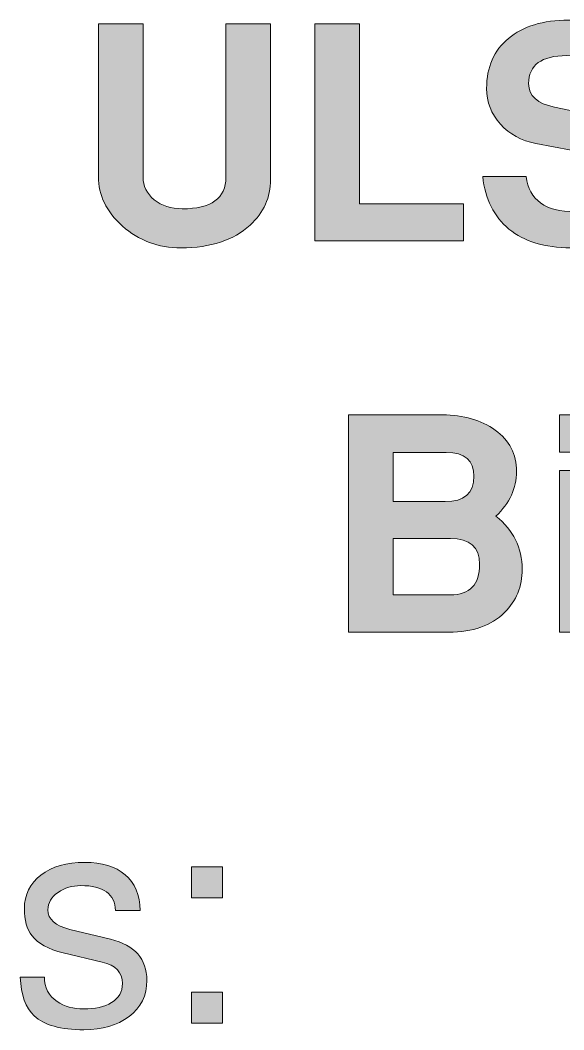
# Model space of a CAD drawing. Header units: inches. Extents: x 1.04 to 10.11, y -6.95 to -1.5.
# Drawn here: x 6.187 to 6.491, y -6.133 to -5.568 of the extents above; entities that cross this region are included whole.
import ezdxf

# ---------------------------------------------------------------- set-up
doc = ezdxf.new("R2010")
doc.units = ezdxf.units.IN
doc.header["$MEASUREMENT"] = 0
doc.layers.add('Layer 1', color=7, linetype='Continuous')

# ---------------------------------------------------------------- blocks, each defined once
blk = doc.blocks.new('block 247')
at = {"layer": 'Layer 1', "true_color": 0xed1f24}
h = blk.add_hatch(color=240, dxfattribs=at)
h.dxf.hatch_style = 2
edge = h.paths.add_edge_path()
edge.add_spline(control_points=[(6.46788, -5.87515), (6.46788, -5.88482), (6.46461, -5.89288), (6.45805, -5.89932), (6.4506, -5.90665), (6.44021, -5.91032), (6.42688, -5.91032), (6.42688, -5.91032), (6.37071, -5.91032), (6.37071, -5.91032), (6.37071, -5.91032), (6.37071, -5.78882), (6.37071, -5.78882), (6.37071, -5.78882), (6.42338, -5.78882), (6.42338, -5.78882), (6.43505, -5.78882), (6.44485, -5.79165), (6.4528, -5.79732), (6.46074, -5.80299), (6.46471, -5.81071), (6.46471, -5.82049), (6.46471, -5.82982), (6.46088, -5.83816), (6.45321, -5.84549), (6.46299, -5.85326), (6.46788, -5.86315), (6.46788, -5.87515)], knot_values=[0, 0, 0, 0, 1, 1, 1, 2, 2, 2, 3, 3, 3, 4, 4, 4, 5, 5, 5, 6, 6, 6, 7, 7, 7, 8, 8, 8, 9, 9, 9, 9], degree=3, periodic=1)
edge = h.paths.add_edge_path()
edge.add_spline(control_points=[(6.44088, -5.82315), (6.44088, -5.81426), (6.43572, -5.80982), (6.42538, -5.80982), (6.42538, -5.80982), (6.39572, -5.80982), (6.39572, -5.80982), (6.39572, -5.80982), (6.39572, -5.83732), (6.39572, -5.83732), (6.39572, -5.83732), (6.42472, -5.83732), (6.42472, -5.83732), (6.43549, -5.83732), (6.44088, -5.8326), (6.44088, -5.82315)], knot_values=[0, 0, 0, 0, 1, 1, 1, 2, 2, 2, 3, 3, 3, 4, 4, 4, 5, 5, 5, 5], degree=3, periodic=1)
edge = h.paths.add_edge_path()
edge.add_spline(control_points=[(6.44405, -5.87232), (6.44405, -5.86277), (6.43861, -5.85798), (6.42771, -5.85798), (6.42771, -5.85798), (6.39572, -5.85798), (6.39572, -5.85798), (6.39572, -5.85798), (6.39572, -5.88949), (6.39572, -5.88949), (6.39572, -5.88949), (6.42771, -5.88949), (6.42771, -5.88949), (6.43861, -5.88949), (6.44405, -5.88376), (6.44405, -5.87232)], knot_values=[0, 0, 0, 0, 1, 1, 1, 2, 2, 2, 3, 3, 3, 4, 4, 4, 5, 5, 5, 5], degree=3, periodic=1)
h = blk.add_hatch(color=240, dxfattribs=at)
h.dxf.hatch_style = 2
h.paths.add_polyline_path([(6.51205, -5.80965), (6.48872, -5.80965), (6.48872, -5.78882), (6.51205, -5.78882)])
h.paths.add_polyline_path([(6.51205, -5.91032), (6.48872, -5.91032), (6.48872, -5.81999), (6.51205, -5.81999)])
at = {"layer": 'Layer 1', "lineweight": 0}
for points in [[(6.51205, -5.80965), (6.48872, -5.80965), (6.48872, -5.78882), (6.51205, -5.78882), (6.51205, -5.80965)], [(6.51205, -5.91032), (6.48872, -5.91032), (6.48872, -5.81999), (6.51205, -5.81999), (6.51205, -5.91032)]]:
    blk.add_lwpolyline(points, dxfattribs=at)
for points, knots in [([(6.46788, -5.87515), (6.46788, -5.88482), (6.46461, -5.89288), (6.45805, -5.89932), (6.4506, -5.90665), (6.44021, -5.91032), (6.42688, -5.91032), (6.42688, -5.91032), (6.37071, -5.91032), (6.37071, -5.91032), (6.37071, -5.91032), (6.37071, -5.78882), (6.37071, -5.78882), (6.37071, -5.78882), (6.42338, -5.78882), (6.42338, -5.78882), (6.43505, -5.78882), (6.44485, -5.79165), (6.4528, -5.79732), (6.46074, -5.80299), (6.46471, -5.81071), (6.46471, -5.82049), (6.46471, -5.82982), (6.46088, -5.83816), (6.45321, -5.84549), (6.46299, -5.85326), (6.46788, -5.86315), (6.46788, -5.87515)], [0, 0, 0, 0, 1, 1, 1, 2, 2, 2, 3, 3, 3, 4, 4, 4, 5, 5, 5, 6, 6, 6, 7, 7, 7, 8, 8, 8, 9, 9, 9, 9]), ([(6.44088, -5.82315), (6.44088, -5.81426), (6.43572, -5.80982), (6.42538, -5.80982), (6.42538, -5.80982), (6.39572, -5.80982), (6.39572, -5.80982), (6.39572, -5.80982), (6.39572, -5.83732), (6.39572, -5.83732), (6.39572, -5.83732), (6.42472, -5.83732), (6.42472, -5.83732), (6.43549, -5.83732), (6.44088, -5.8326), (6.44088, -5.82315)], [0, 0, 0, 0, 1, 1, 1, 2, 2, 2, 3, 3, 3, 4, 4, 4, 5, 5, 5, 5]), ([(6.44405, -5.87232), (6.44405, -5.86277), (6.43861, -5.85798), (6.42771, -5.85798), (6.42771, -5.85798), (6.39572, -5.85798), (6.39572, -5.85798), (6.39572, -5.85798), (6.39572, -5.88949), (6.39572, -5.88949), (6.39572, -5.88949), (6.42771, -5.88949), (6.42771, -5.88949), (6.43861, -5.88949), (6.44405, -5.88376), (6.44405, -5.87232)], [0, 0, 0, 0, 1, 1, 1, 2, 2, 2, 3, 3, 3, 4, 4, 4, 5, 5, 5, 5])]:
    blk.add_open_spline(points, degree=3, knots=knots, dxfattribs=at)
blk = doc.blocks.new('block 245')
at = {"layer": 'Layer 1'}
blk.add_blockref('block 247', (0, 0), dxfattribs=at)
blk = doc.blocks.new('block 249')
at = {"layer": 'Layer 1', "true_color": 0xed1f24}
h = blk.add_hatch(color=240, dxfattribs=at)
h.dxf.hatch_style = 2
edge = h.paths.add_edge_path()
edge.add_spline(control_points=[(6.25795, -6.10512), (6.25795, -6.11368), (6.25464, -6.12043), (6.24803, -6.12537), (6.24142, -6.13032), (6.23301, -6.13279), (6.22278, -6.13279), (6.20978, -6.13279), (6.2005, -6.13018), (6.19495, -6.12496), (6.19017, -6.12051), (6.18755, -6.11329), (6.18711, -6.10329), (6.18711, -6.10329), (6.20062, -6.10329), (6.20062, -6.10329), (6.20062, -6.10918), (6.203, -6.11374), (6.20778, -6.11696), (6.21189, -6.11974), (6.21684, -6.12112), (6.22262, -6.12112), (6.22895, -6.12112), (6.23414, -6.11993), (6.2382, -6.11753), (6.24226, -6.11514), (6.24428, -6.1116), (6.24428, -6.10692), (6.24428, -6.10068), (6.24051, -6.09667), (6.23296, -6.09489), (6.23296, -6.09489), (6.21112, -6.08976), (6.21112, -6.08976), (6.20289, -6.08776), (6.19706, -6.08454), (6.19362, -6.0801), (6.19084, -6.07644), (6.18945, -6.07144), (6.18945, -6.06511), (6.18945, -6.05722), (6.19253, -6.05092), (6.1987, -6.0462), (6.20487, -6.04148), (6.21306, -6.03912), (6.22328, -6.03912), (6.23284, -6.03912), (6.24034, -6.04143), (6.24578, -6.04604), (6.25122, -6.05065), (6.25406, -6.05735), (6.25428, -6.06612), (6.25428, -6.06612), (6.24044, -6.06612), (6.24044, -6.06612), (6.24011, -6.05679), (6.23362, -6.05212), (6.22095, -6.05212), (6.21628, -6.05212), (6.21206, -6.0534), (6.20828, -6.05596), (6.2045, -6.05851), (6.20262, -6.06173), (6.20262, -6.06563), (6.20262, -6.07096), (6.20673, -6.07463), (6.21495, -6.07663), (6.21495, -6.07663), (6.23762, -6.08213), (6.23762, -6.08213), (6.25117, -6.08546), (6.25795, -6.09313), (6.25795, -6.10512)], knot_values=[0, 0, 0, 0, 1, 1, 1, 2, 2, 2, 3, 3, 3, 4, 4, 4, 5, 5, 5, 6, 6, 6, 7, 7, 7, 8, 8, 8, 9, 9, 9, 10, 10, 10, 11, 11, 11, 12, 12, 12, 13, 13, 13, 14, 14, 14, 15, 15, 15, 16, 16, 16, 17, 17, 17, 18, 18, 18, 19, 19, 19, 20, 20, 20, 21, 21, 21, 22, 22, 22, 23, 23, 23, 24, 24, 24, 24], degree=3, periodic=1)
h = blk.add_hatch(color=240, dxfattribs=at)
h.dxf.hatch_style = 2
h.paths.add_polyline_path([(6.30028, -6.05896), (6.28295, -6.05896), (6.28295, -6.04163), (6.30028, -6.04163)])
h.paths.add_polyline_path([(6.30028, -6.12912), (6.28295, -6.12912), (6.28295, -6.11179), (6.30028, -6.11179)])
at = {"layer": 'Layer 1', "lineweight": 0}
for points in [[(6.30028, -6.05896), (6.28295, -6.05896), (6.28295, -6.04163), (6.30028, -6.04163), (6.30028, -6.05896)], [(6.30028, -6.12912), (6.28295, -6.12912), (6.28295, -6.11179), (6.30028, -6.11179), (6.30028, -6.12912)]]:
    blk.add_lwpolyline(points, dxfattribs=at)
blk.add_open_spline([(6.25795, -6.10512), (6.25795, -6.11368), (6.25464, -6.12043), (6.24803, -6.12537), (6.24142, -6.13032), (6.23301, -6.13279), (6.22278, -6.13279), (6.20978, -6.13279), (6.2005, -6.13018), (6.19495, -6.12496), (6.19017, -6.12051), (6.18755, -6.11329), (6.18711, -6.10329), (6.18711, -6.10329), (6.20062, -6.10329), (6.20062, -6.10329), (6.20062, -6.10918), (6.203, -6.11374), (6.20778, -6.11696), (6.21189, -6.11974), (6.21684, -6.12112), (6.22262, -6.12112), (6.22895, -6.12112), (6.23414, -6.11993), (6.2382, -6.11753), (6.24226, -6.11514), (6.24428, -6.1116), (6.24428, -6.10692), (6.24428, -6.10068), (6.24051, -6.09667), (6.23296, -6.09489), (6.23296, -6.09489), (6.21112, -6.08976), (6.21112, -6.08976), (6.20289, -6.08776), (6.19706, -6.08454), (6.19362, -6.0801), (6.19084, -6.07644), (6.18945, -6.07144), (6.18945, -6.06511), (6.18945, -6.05722), (6.19253, -6.05092), (6.1987, -6.0462), (6.20487, -6.04148), (6.21306, -6.03912), (6.22328, -6.03912), (6.23284, -6.03912), (6.24034, -6.04143), (6.24578, -6.04604), (6.25122, -6.05065), (6.25406, -6.05735), (6.25428, -6.06612), (6.25428, -6.06612), (6.24044, -6.06612), (6.24044, -6.06612), (6.24011, -6.05679), (6.23362, -6.05212), (6.22095, -6.05212), (6.21628, -6.05212), (6.21206, -6.0534), (6.20828, -6.05596), (6.2045, -6.05851), (6.20262, -6.06173), (6.20262, -6.06563), (6.20262, -6.07096), (6.20673, -6.07463), (6.21495, -6.07663), (6.21495, -6.07663), (6.23762, -6.08213), (6.23762, -6.08213), (6.25117, -6.08546), (6.25795, -6.09313), (6.25795, -6.10512)], degree=3, knots=[0, 0, 0, 0, 1, 1, 1, 2, 2, 2, 3, 3, 3, 4, 4, 4, 5, 5, 5, 6, 6, 6, 7, 7, 7, 8, 8, 8, 9, 9, 9, 10, 10, 10, 11, 11, 11, 12, 12, 12, 13, 13, 13, 14, 14, 14, 15, 15, 15, 16, 16, 16, 17, 17, 17, 18, 18, 18, 19, 19, 19, 20, 20, 20, 21, 21, 21, 22, 22, 22, 23, 23, 23, 24, 24, 24, 24], dxfattribs=at)
blk = doc.blocks.new('block 248')
at = {"layer": 'Layer 1'}
blk.add_blockref('block 249', (0, 0), dxfattribs=at)
blk = doc.blocks.new('block 253')
at = {"layer": 'Layer 1', "true_color": 0xed1f24}
h = blk.add_hatch(color=240, dxfattribs=at)
h.dxf.hatch_style = 2
edge = h.paths.add_edge_path()
edge.add_spline(control_points=[(6.54599, -5.65568), (6.54599, -5.66835), (6.54151, -5.67813), (6.53257, -5.68502), (6.52363, -5.6919), (6.51109, -5.69535), (6.49499, -5.69535), (6.48043, -5.69535), (6.46893, -5.69185), (6.46049, -5.68485), (6.45204, -5.67785), (6.44716, -5.66807), (6.44582, -5.65552), (6.44582, -5.65552), (6.47004, -5.65552), (6.47004, -5.65552), (6.47182, -5.66863), (6.4809, -5.67518), (6.49727, -5.67518), (6.50484, -5.67518), (6.51088, -5.67376), (6.51539, -5.67093), (6.5199, -5.66808), (6.52216, -5.66422), (6.52216, -5.65932), (6.52216, -5.6503), (6.51649, -5.64474), (6.50517, -5.64263), (6.50517, -5.64263), (6.4755, -5.63697), (6.4755, -5.63697), (6.46738, -5.63542), (6.46077, -5.63181), (6.45565, -5.62615), (6.45054, -5.62048), (6.44798, -5.61382), (6.44798, -5.60616), (6.44798, -5.59428), (6.45207, -5.58495), (6.46024, -5.57818), (6.4684, -5.5714), (6.47959, -5.56801), (6.49382, -5.56801), (6.50916, -5.56801), (6.52107, -5.5714), (6.52957, -5.57818), (6.53807, -5.58496), (6.54226, -5.59457), (6.54215, -5.60701), (6.54215, -5.60701), (6.51882, -5.60701), (6.51882, -5.60701), (6.51849, -5.60113), (6.51596, -5.59646), (6.51124, -5.59302), (6.50652, -5.58957), (6.50037, -5.58785), (6.49282, -5.58785), (6.4786, -5.58785), (6.47149, -5.59307), (6.47149, -5.60352), (6.47149, -5.61029), (6.47632, -5.61468), (6.48599, -5.61668), (6.48599, -5.61668), (6.51166, -5.62202), (6.51166, -5.62202), (6.52332, -5.62446), (6.53166, -5.62779), (6.53666, -5.63201), (6.54287, -5.63735), (6.54599, -5.64524), (6.54599, -5.65568)], knot_values=[0, 0, 0, 0, 1, 1, 1, 2, 2, 2, 3, 3, 3, 4, 4, 4, 5, 5, 5, 6, 6, 6, 7, 7, 7, 8, 8, 8, 9, 9, 9, 10, 10, 10, 11, 11, 11, 12, 12, 12, 13, 13, 13, 14, 14, 14, 15, 15, 15, 16, 16, 16, 17, 17, 17, 18, 18, 18, 19, 19, 19, 20, 20, 20, 21, 21, 21, 22, 22, 22, 23, 23, 23, 24, 24, 24, 24], degree=3, periodic=1)
h = blk.add_hatch(color=240, dxfattribs=at)
h.dxf.hatch_style = 2
edge = h.paths.add_edge_path()
edge.add_spline(control_points=[(6.32716, -5.65718), (6.32716, -5.66707), (6.32332, -5.67557), (6.31566, -5.68268), (6.30644, -5.69113), (6.2936, -5.69535), (6.27716, -5.69535), (6.26427, -5.69535), (6.25333, -5.69129), (6.24432, -5.68318), (6.23532, -5.67507), (6.23083, -5.66585), (6.23083, -5.65552), (6.23083, -5.65552), (6.23083, -5.57001), (6.23083, -5.57001), (6.23083, -5.57001), (6.25583, -5.57001), (6.25583, -5.57001), (6.25583, -5.57001), (6.25583, -5.65585), (6.25583, -5.65585), (6.25583, -5.66085), (6.25791, -5.66505), (6.26208, -5.66843), (6.26624, -5.67182), (6.27144, -5.67352), (6.27766, -5.67352), (6.29399, -5.67352), (6.30216, -5.66763), (6.30216, -5.65585), (6.30216, -5.65585), (6.30216, -5.57001), (6.30216, -5.57001), (6.30216, -5.57001), (6.32716, -5.57001), (6.32716, -5.57001), (6.32716, -5.57001), (6.32716, -5.65718), (6.32716, -5.65718)], knot_values=[0, 0, 0, 0, 1, 1, 1, 2, 2, 2, 3, 3, 3, 4, 4, 4, 5, 5, 5, 6, 6, 6, 7, 7, 7, 8, 8, 8, 9, 9, 9, 10, 10, 10, 11, 11, 11, 12, 12, 12, 13, 13, 13, 13], degree=3, periodic=1)
h = blk.add_hatch(color=240, dxfattribs=at)
h.dxf.hatch_style = 2
h.paths.add_polyline_path([(6.435, -5.69151), (6.35183, -5.69151), (6.35183, -5.57001), (6.37682, -5.57001), (6.37682, -5.67068), (6.435, -5.67068)])
at = {"layer": 'Layer 1', "lineweight": 0}
blk.add_lwpolyline([(6.435, -5.69151), (6.35183, -5.69151), (6.35183, -5.57001), (6.37682, -5.57001), (6.37682, -5.67068), (6.435, -5.67068), (6.435, -5.69151)], dxfattribs=at)
for points, knots in [([(6.54599, -5.65568), (6.54599, -5.66835), (6.54151, -5.67813), (6.53257, -5.68502), (6.52363, -5.6919), (6.51109, -5.69535), (6.49499, -5.69535), (6.48043, -5.69535), (6.46893, -5.69185), (6.46049, -5.68485), (6.45204, -5.67785), (6.44716, -5.66807), (6.44582, -5.65552), (6.44582, -5.65552), (6.47004, -5.65552), (6.47004, -5.65552), (6.47182, -5.66863), (6.4809, -5.67518), (6.49727, -5.67518), (6.50484, -5.67518), (6.51088, -5.67376), (6.51539, -5.67093), (6.5199, -5.66808), (6.52216, -5.66422), (6.52216, -5.65932), (6.52216, -5.6503), (6.51649, -5.64474), (6.50517, -5.64263), (6.50517, -5.64263), (6.4755, -5.63697), (6.4755, -5.63697), (6.46738, -5.63542), (6.46077, -5.63181), (6.45565, -5.62615), (6.45054, -5.62048), (6.44798, -5.61382), (6.44798, -5.60616), (6.44798, -5.59428), (6.45207, -5.58495), (6.46024, -5.57818), (6.4684, -5.5714), (6.47959, -5.56801), (6.49382, -5.56801), (6.50916, -5.56801), (6.52107, -5.5714), (6.52957, -5.57818), (6.53807, -5.58496), (6.54226, -5.59457), (6.54215, -5.60701), (6.54215, -5.60701), (6.51882, -5.60701), (6.51882, -5.60701), (6.51849, -5.60113), (6.51596, -5.59646), (6.51124, -5.59302), (6.50652, -5.58957), (6.50037, -5.58785), (6.49282, -5.58785), (6.4786, -5.58785), (6.47149, -5.59307), (6.47149, -5.60352), (6.47149, -5.61029), (6.47632, -5.61468), (6.48599, -5.61668), (6.48599, -5.61668), (6.51166, -5.62202), (6.51166, -5.62202), (6.52332, -5.62446), (6.53166, -5.62779), (6.53666, -5.63201), (6.54287, -5.63735), (6.54599, -5.64524), (6.54599, -5.65568)], [0, 0, 0, 0, 1, 1, 1, 2, 2, 2, 3, 3, 3, 4, 4, 4, 5, 5, 5, 6, 6, 6, 7, 7, 7, 8, 8, 8, 9, 9, 9, 10, 10, 10, 11, 11, 11, 12, 12, 12, 13, 13, 13, 14, 14, 14, 15, 15, 15, 16, 16, 16, 17, 17, 17, 18, 18, 18, 19, 19, 19, 20, 20, 20, 21, 21, 21, 22, 22, 22, 23, 23, 23, 24, 24, 24, 24]), ([(6.32716, -5.65718), (6.32716, -5.66707), (6.32332, -5.67557), (6.31566, -5.68268), (6.30644, -5.69113), (6.2936, -5.69535), (6.27716, -5.69535), (6.26427, -5.69535), (6.25333, -5.69129), (6.24432, -5.68318), (6.23532, -5.67507), (6.23083, -5.66585), (6.23083, -5.65552), (6.23083, -5.65552), (6.23083, -5.57001), (6.23083, -5.57001), (6.23083, -5.57001), (6.25583, -5.57001), (6.25583, -5.57001), (6.25583, -5.57001), (6.25583, -5.65585), (6.25583, -5.65585), (6.25583, -5.66085), (6.25791, -5.66505), (6.26208, -5.66843), (6.26624, -5.67182), (6.27144, -5.67352), (6.27766, -5.67352), (6.29399, -5.67352), (6.30216, -5.66763), (6.30216, -5.65585), (6.30216, -5.65585), (6.30216, -5.57001), (6.30216, -5.57001), (6.30216, -5.57001), (6.32716, -5.57001), (6.32716, -5.57001), (6.32716, -5.57001), (6.32716, -5.65718), (6.32716, -5.65718)], [0, 0, 0, 0, 1, 1, 1, 2, 2, 2, 3, 3, 3, 4, 4, 4, 5, 5, 5, 6, 6, 6, 7, 7, 7, 8, 8, 8, 9, 9, 9, 10, 10, 10, 11, 11, 11, 12, 12, 12, 13, 13, 13, 13])]:
    blk.add_open_spline(points, degree=3, knots=knots, dxfattribs=at)
blk = doc.blocks.new('block 251')
at = {"layer": 'Layer 1'}
blk.add_blockref('block 253', (0, 0), dxfattribs=at)
blk = doc.blocks.new('block 99')
at = {"layer": 'Layer 1'}
for name in ['block 251', 'block 245', 'block 248']:
    blk.add_blockref(name, (0, 0), dxfattribs=at)

msp = doc.modelspace()

# ---------------------------------------------------------------- block references
at = {"layer": 'Layer 1'}
msp.add_blockref('block 99', (0, 0), dxfattribs=at)

doc.saveas('drawing.dxf')
